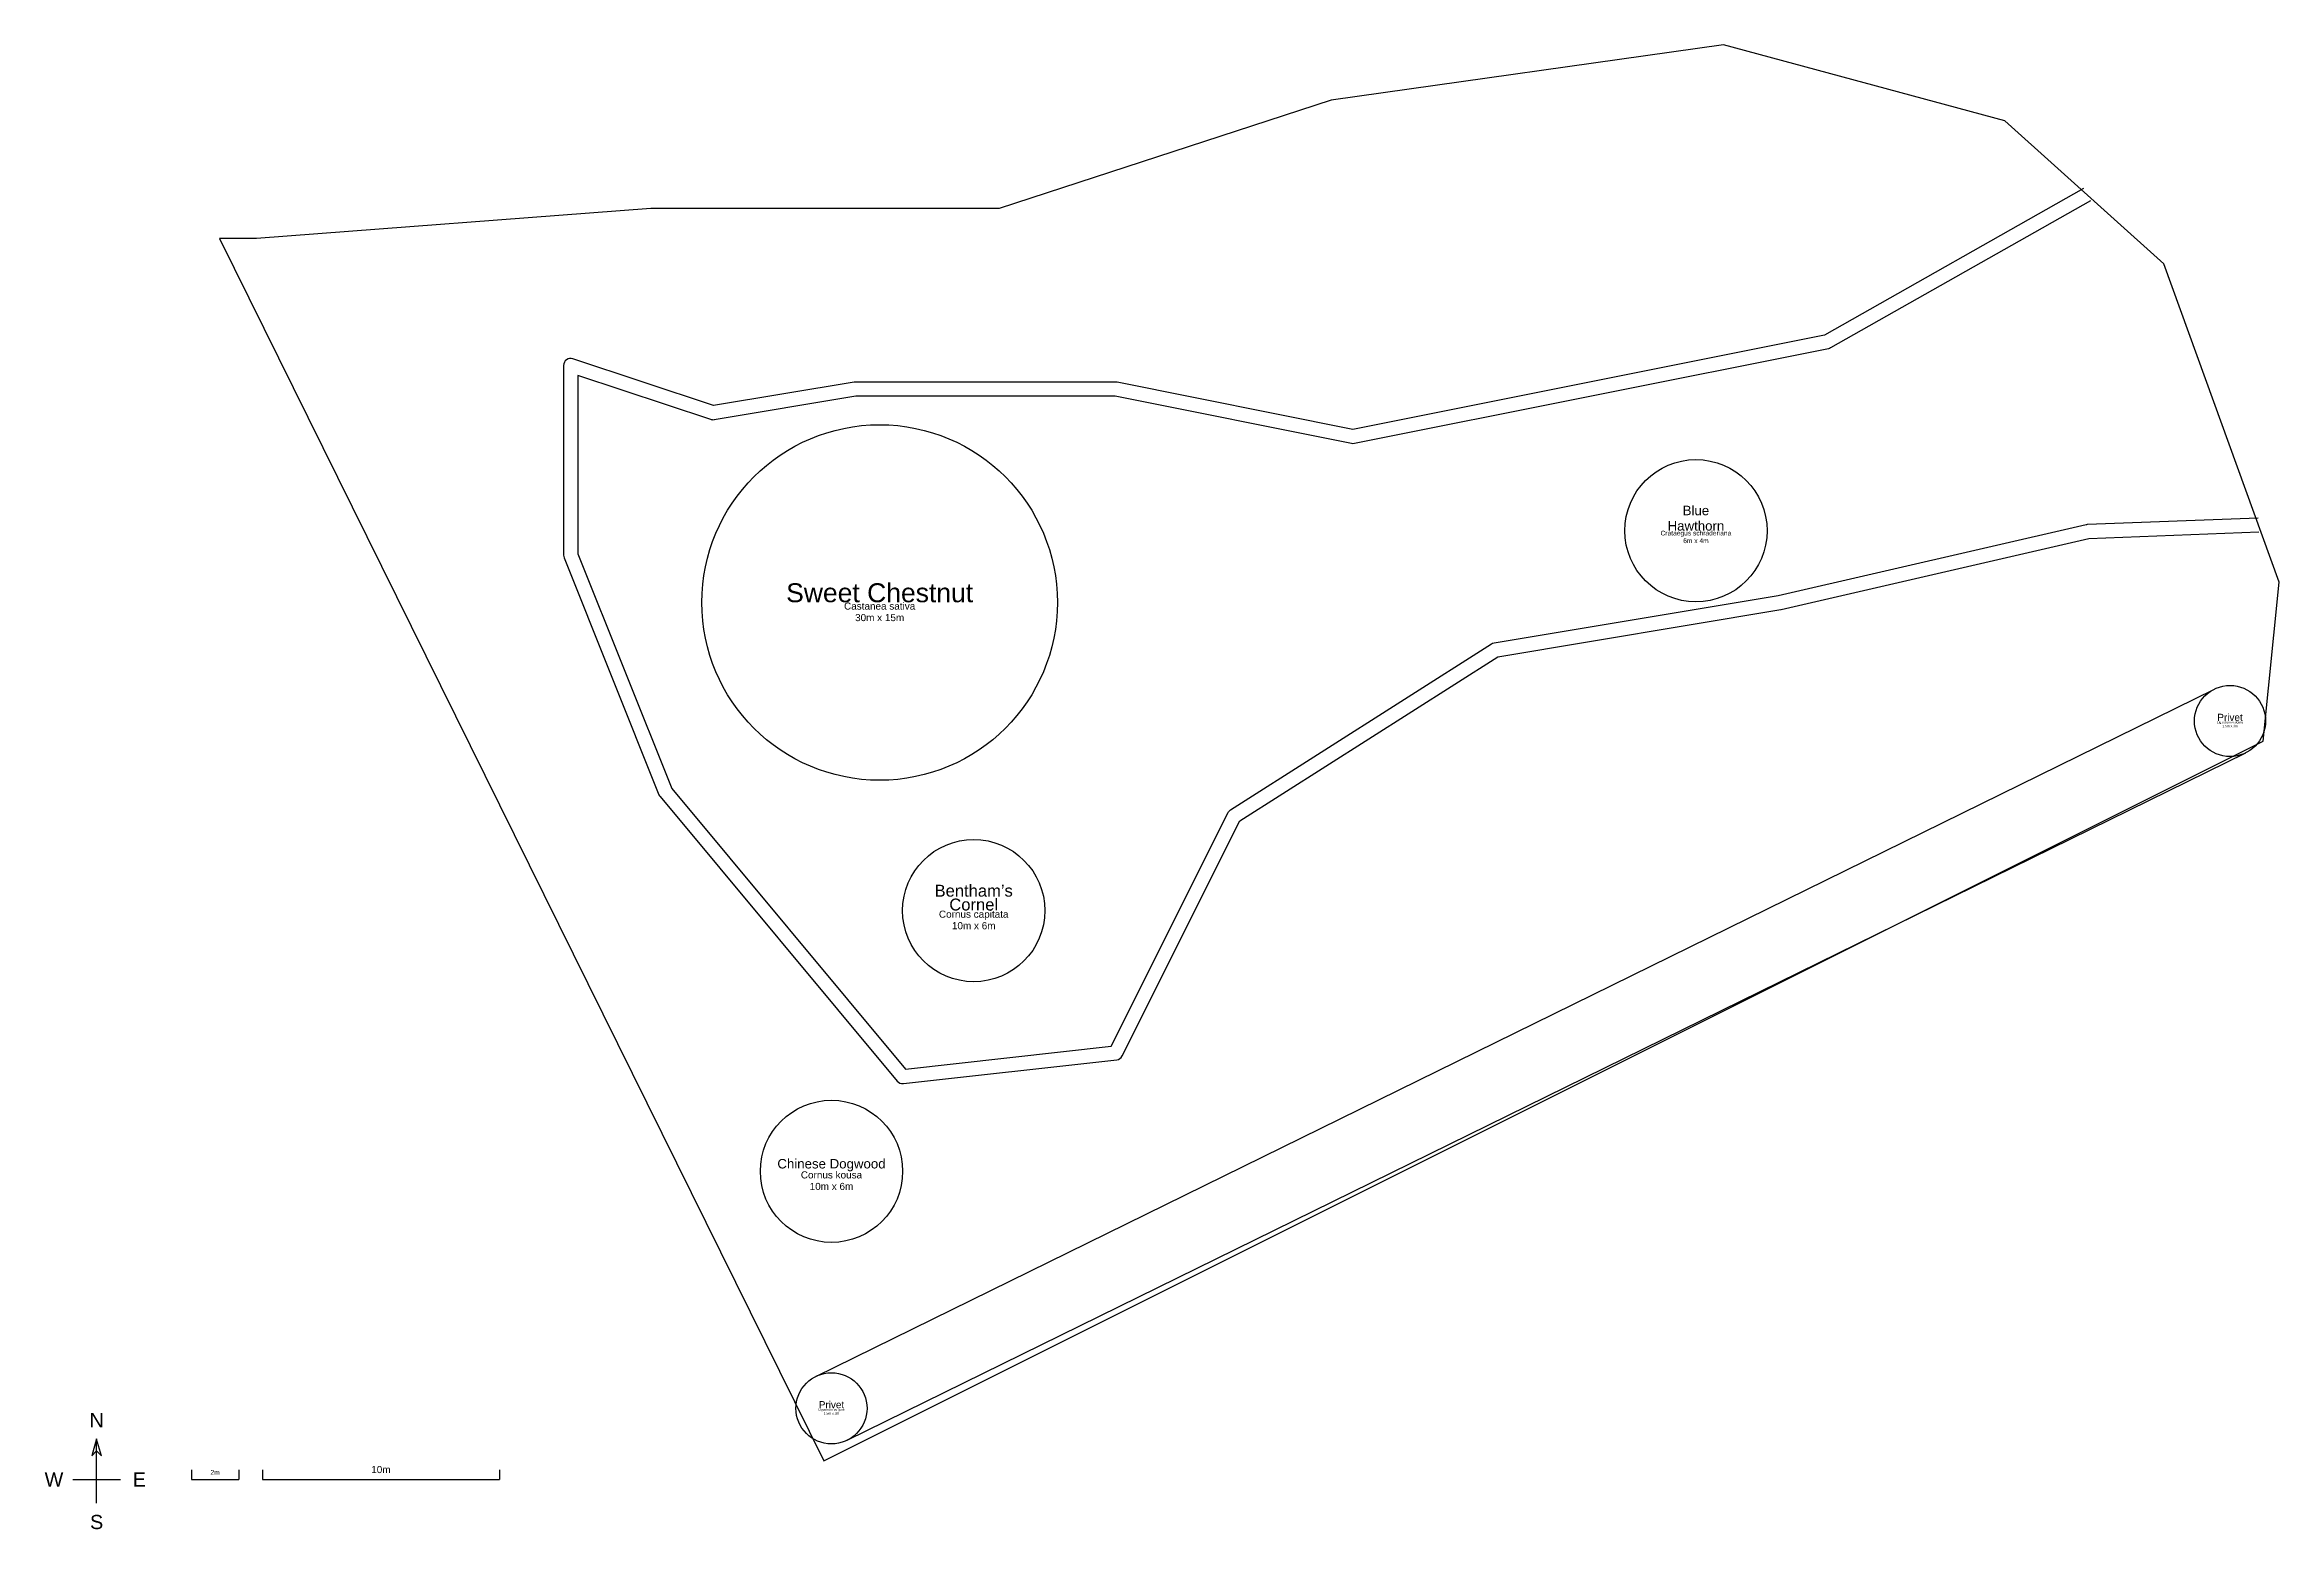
# Model space of a CAD drawing. Header units: metres. Extents: x -0.2 to 94.1, y -0.1 to 62.5.
import ezdxf

# ---------------------------------------------------------------- set-up
doc = ezdxf.new("R2010")
doc.units = ezdxf.units.M
doc.layers.get('0').update_dxf_attribs({"lineweight": 25, "true_color": 0xffffff})
for name, color, linetype, lineweight, true_color in [('Areas', 30, 'Continuous', 25, 0xff7f00), ('Boundary', 1, 'Continuous', 25, 0xff0000), ('Legend', 40, 'Continuous', 25, 0xffbb00), ('Plant - Shrub', 3, 'Continuous', 25, 0x00ff00), ('Plant - Tree', 3, 'Continuous', 25, 0x00ff00), ('Plant label', 30, 'Continuous', 25, 0xff7f00)]:
    doc.layers.add(name, color=color, linetype=linetype, lineweight=lineweight, true_color=true_color)
doc.styles.add('textstyle15', font='')
doc.styles.add('textstyle16', font='')
doc.styles.add('textstyle17', font='')
doc.styles.add('textstyle18', font='')
doc.styles.add('textstyle19', font='')
doc.styles.add('textstyle20', font='')
doc.styles.add('textstyle21', font='')
doc.styles.add('textstyle22', font='')
doc.styles.add('textstyle23', font='')
doc.styles.add('textstyle24', font='')
doc.styles.add('textstyle29', font='')
doc.styles.add('textstyle30', font='')
doc.styles.add('textstyle31', font='')
doc.styles.add('textstyle32', font='')
doc.styles.add('textstyle33', font='')
doc.styles.add('textstyle34', font='')
doc.styles.get('textstyle15').set_extended_font_data('Arial')
doc.styles.get('textstyle16').set_extended_font_data('Arial')
doc.styles.get('textstyle17').set_extended_font_data('Arial')
doc.styles.get('textstyle18').set_extended_font_data('Arial')
doc.styles.get('textstyle19').set_extended_font_data('Arial')
doc.styles.get('textstyle20').set_extended_font_data('Arial')
doc.styles.get('textstyle21').set_extended_font_data('Arial')
doc.styles.get('textstyle22').set_extended_font_data('Arial')
doc.styles.get('textstyle23').set_extended_font_data('Arial')
doc.styles.get('textstyle24').set_extended_font_data('Arial')
doc.styles.get('textstyle29').set_extended_font_data('Arial')
doc.styles.get('textstyle30').set_extended_font_data('Arial')
doc.styles.get('textstyle31').set_extended_font_data('Arial')
doc.styles.get('textstyle32').set_extended_font_data('Arial')
doc.styles.get('textstyle33').set_extended_font_data('Arial')
doc.styles.get('textstyle34').set_extended_font_data('Arial')

# ---------------------------------------------------------------- blocks, each defined once
blk = doc.blocks.new('Legend')
at = {"layer": 'Legend'}
for p, q in [((-1, 0), (1, 0)), ((4, 0.4), (4, 0)), ((4, 0), (6, 0)), ((6, 0.4), (6, 0)), ((7, 0.4), (7, 0)), ((7, 0), (17, 0)), ((17, 0.4), (17, 0))]:
    blk.add_line(p, q, dxfattribs=at)
for points in [[(-0.004, 1.2), (0.202, 0.994), (0, 1.7), (-0.004, 1.713), (-0.209, 0.994), (-0.004, 1.2)], [(0, -1), (0, 1.7)]]:
    blk.add_lwpolyline(points, dxfattribs=at)
for s, insert, char_height, attachment_point, style in [('N', (0, 2.5), 0.6, 5, 'textstyle17'), ('W', (-1.8, 0), 0.6, 5, 'textstyle19'), ('E', (1.8, 0), 0.6, 5, 'textstyle21'), ('2m', (4.996, 0.4), 0.2, 2, 'textstyle16'), ('10m', (11.992, 0.567), 0.3, 2, 'textstyle15'), ('S', (0, -1.8), 0.6, 5, 'textstyle22')]:
    blk.add_mtext(s, dxfattribs=dict(at, insert=insert, char_height=char_height, attachment_point=attachment_point, style=style))
blk = doc.blocks.new('Tree - Cornus capitata')
at = {"layer": 'Plant - Tree'}
blk.add_circle((0, 0), 3, dxfattribs=at)
at = {"layer": 'Plant - Tree', "insert": (0, 0), "char_height": 0.5, "attachment_point": 8, "line_spacing_factor": 0.7, "style": 'textstyle20'}
blk.add_mtext('\\c32767;Bentham’s\\PCornel', dxfattribs=at)
at = {"layer": 'Plant label', "insert": (0, 0), "char_height": 0.3, "attachment_point": 2, "line_spacing_factor": 0.971628, "style": 'textstyle18'}
blk.add_mtext('\\c32767;Cornus capitata\\P10m x 6m', dxfattribs=at)
blk = doc.blocks.new('Tree - Cornus kousa')
at = {"layer": 'Plant - Tree'}
blk.add_circle((0, 0), 3, dxfattribs=at)
at = {"layer": 'Plant - Tree', "insert": (0, 0), "char_height": 0.4, "attachment_point": 8, "line_spacing_factor": 0.971628, "style": 'textstyle24'}
blk.add_mtext('\\c32767;Chinese Dogwood', dxfattribs=at)
at = {"layer": 'Plant label', "insert": (0, 0), "char_height": 0.3, "attachment_point": 2, "line_spacing_factor": 0.971628, "style": 'textstyle23'}
blk.add_mtext('\\c32767;Cornus kousa\\P10m x 6m', dxfattribs=at)
blk = doc.blocks.new('Tree - Crataegus schraderana')
at = {"layer": 'Plant - Tree'}
blk.add_circle((0, 0), 3, dxfattribs=at)
at = {"layer": 'Plant - Tree', "color": 30, "true_color": 0xff7f00, "insert": (0, 0), "char_height": 0.4, "attachment_point": 8, "line_spacing_factor": 0.971628, "style": 'textstyle32'}
blk.add_mtext('Blue\\PHawthorn', dxfattribs=at)
at = {"layer": 'Plant label', "insert": (0, 0), "char_height": 0.2, "attachment_point": 2, "line_spacing_factor": 0.971628, "style": 'textstyle31'}
blk.add_mtext('\\c32767;Crataegus schraderiana\\P6m x 4m', dxfattribs=at)
blk = doc.blocks.new('Tree - Castanea sativa')
at = {"layer": 'Plant - Tree'}
blk.add_circle((0, 0), 7.5, dxfattribs=at)
at = {"layer": 'Plant - Tree', "insert": (0, 0), "char_height": 0.8, "attachment_point": 8, "line_spacing_factor": 0.971628, "style": 'textstyle30'}
blk.add_mtext('\\c32767;Sweet Chestnut', dxfattribs=at)
at = {"layer": 'Plant label', "insert": (0, 0), "char_height": 0.3, "attachment_point": 2, "line_spacing_factor": 0.971628, "style": 'textstyle29'}
blk.add_mtext('\\c32767;Castanea sativa\\P30m x 15m', dxfattribs=at)
blk = doc.blocks.new('Shrub - Ligustrum vulgare')
at = {"layer": 'Plant - Shrub'}
blk.add_circle((0, 0), 1.5, dxfattribs=at)
at = {"layer": 'Plant - Shrub', "insert": (0, 0), "char_height": 0.3, "attachment_point": 8, "line_spacing_factor": 0.971628, "style": 'textstyle34'}
blk.add_mtext('\\c32767;Privet', dxfattribs=at)
at = {"layer": 'Plant label', "insert": (0, 0), "char_height": 0.1, "attachment_point": 2, "line_spacing_factor": 0.971628, "style": 'textstyle33'}
blk.add_mtext('\\c32767;Ligustrum vulgare\\P1.5m x 3m', dxfattribs=at)

msp = doc.modelspace()

# ---------------------------------------------------------------- linework, layer by layer
at = {"layer": 'Areas', "flags": 128}
for points in [[(85.824, 56.466), (74.894, 50.285), (55, 46.306), (45.059, 48.294, 0.049389), (45, 48.3), (34, 48.3, 0.041311), (33.951, 48.296), (28.024, 47.308), (22.095, 49.285, 0.511918), (21.7, 49), (21.7, 41, 0.095415), (21.721, 40.889), (25.721, 30.889, 0.07872), (25.77, 30.808), (35.77, 18.808, 0.251807), (36.033, 18.702), (45.033, 19.702, 0.254408), (45.268, 19.866), (50.231, 29.792), (61.11, 36.714), (73.049, 38.704, 0.015414), (73.067, 38.708), (86.04, 41.701), (93.215, 41.979)], [(86.119, 55.943), (75.148, 49.739, -0.079488), (75.059, 49.706), (55.059, 45.706, -0.09902), (54.941, 45.706), (44.97, 47.7), (34.025, 47.7), (28.049, 46.704, -0.12233), (27.905, 46.715), (22.3, 48.584), (22.3, 41.058), (26.261, 31.156), (36.127, 19.316), (44.805, 20.28), (49.732, 30.134, -0.135933), (49.839, 30.253), (60.839, 37.253, -0.100734), (60.951, 37.296), (72.942, 39.294), (85.933, 42.292, -0.047071), (85.988, 42.3), (93.192, 42.578)]]:
    msp.add_lwpolyline(points, format="xyb", dxfattribs=at)
at = {"layer": 'Boundary', "flags": 128}
msp.add_lwpolyline([(93.398, 33.149), (94.079, 39.863), (89.213, 53.292), (82.499, 59.325), (70.628, 62.536), (54.086, 60.2), (40.074, 55.627), (25.381, 55.627), (8.741, 54.362), (7.184, 54.362), (32.679, 2.79)], close=True, dxfattribs=at)
at = {"layer": 'Plant - Shrub'}
for p, q in [((32.338, 6.346), (91.338, 35.346)), ((33.662, 3.654), (92.662, 32.654))]:
    msp.add_line(p, q, dxfattribs=at)

# ---------------------------------------------------------------- block references
for name, p in [('Tree - Castanea sativa', (35.032, 39)), ('Tree - Crataegus schraderana', (69.468, 42.029)), ('Shrub - Ligustrum vulgare', (92, 34)), ('Tree - Cornus capitata', (39, 26)), ('Tree - Cornus kousa', (33, 15)), ('Shrub - Ligustrum vulgare', (33, 5))]:
    msp.add_blockref(name, p)
at = {"layer": 'Legend'}
msp.add_blockref('Legend', (2, 2), dxfattribs=at)

doc.saveas('drawing.dxf')
